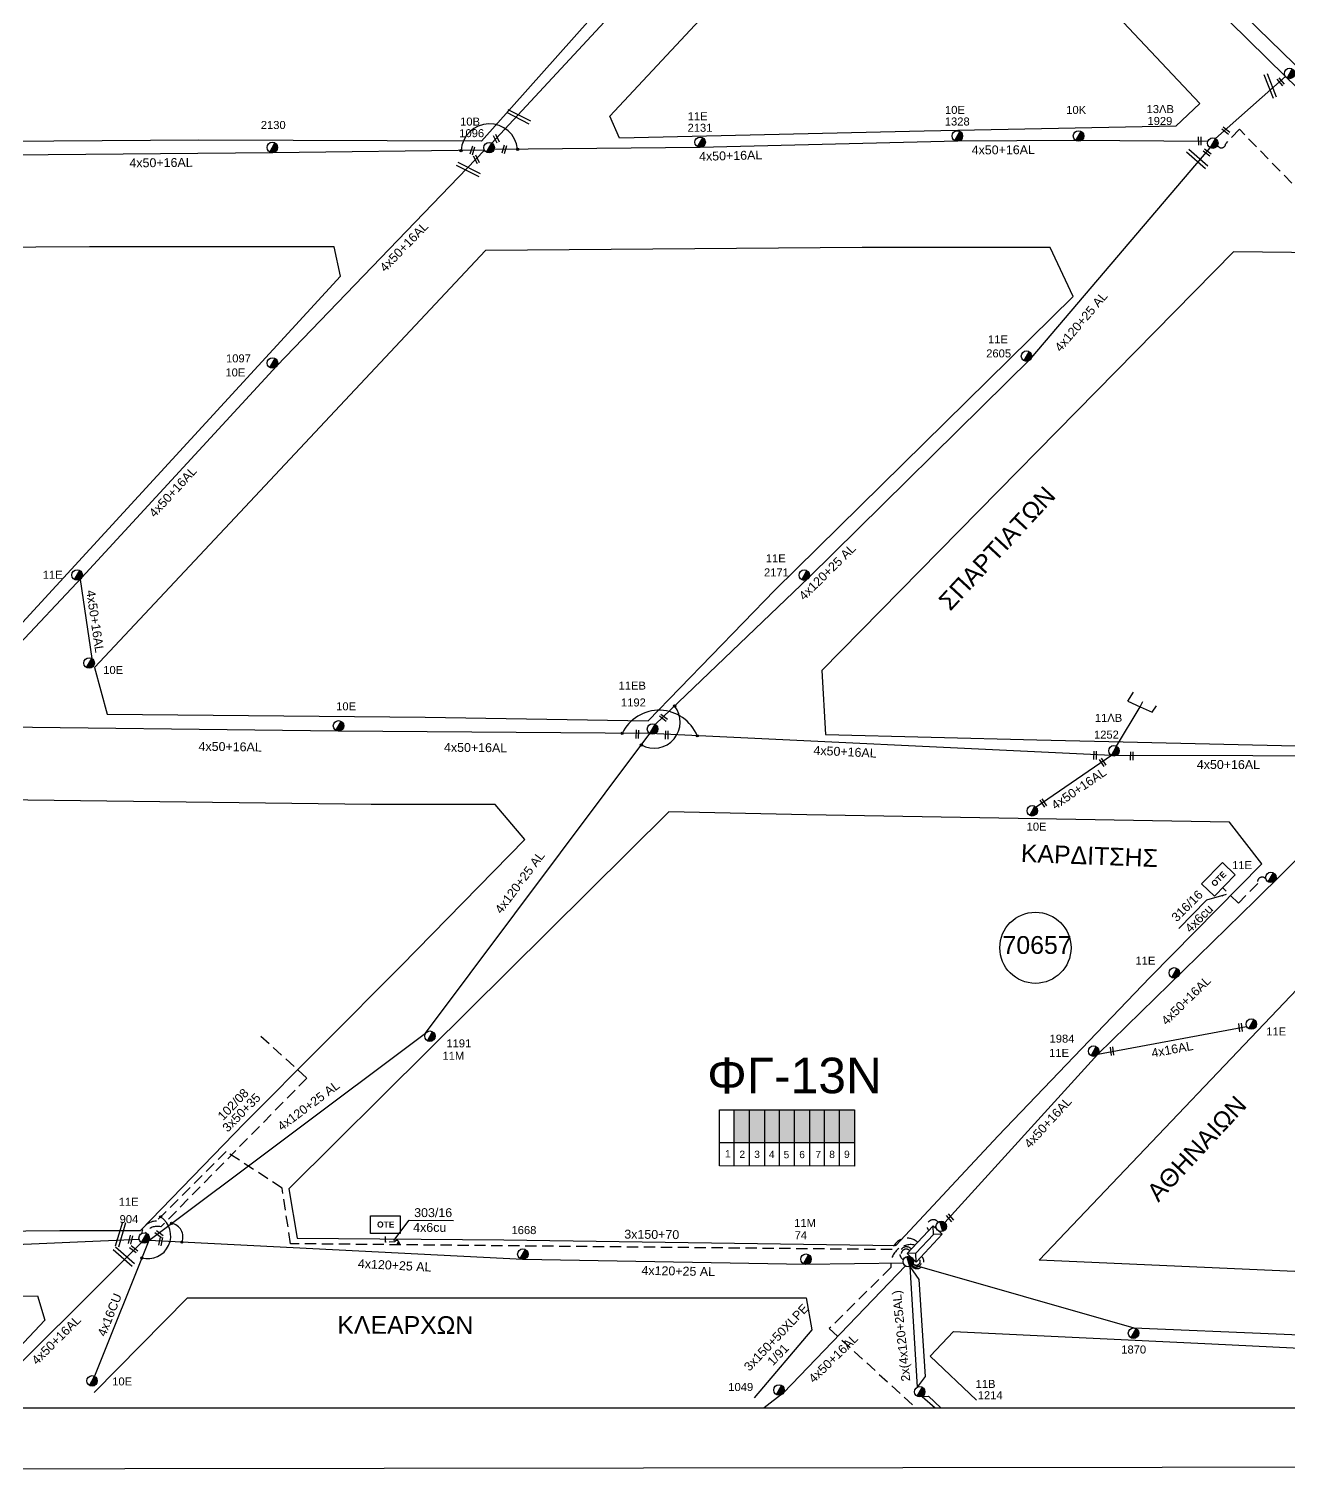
# Model space of a CAD drawing. Header units: millimetres. Extents: x -2591 to -1162, y 241 to 765.
# Drawn here: x -1464.6 to -1323, y 240.9 to 404.3 of the extents above; entities that cross this region are included whole.
import ezdxf
from ezdxf.enums import TextEntityAlignment as Align

# ---------------------------------------------------------------- set-up
doc = ezdxf.new("R2010")
doc.units = ezdxf.units.MM
doc.linetypes.add('DASHED', pattern=[19.05, 12.7, -6.35])
for name, color, linetype in [('3x150+50 XLPE', 7, 'SYN_LINE'), ('3x150+70', 7, 'Continuous'), ('3x50+35', 7, 'Continuous'), ('4x16', 7, 'Continuous'), ('4x16CU', 7, 'Continuous'), ('4x50+16AL', 7, 'Continuous'), ('Pillar OTE', 7, 'Continuous'), ('TEXT ΚΑΛΩΔΙΩΝ', 7, 'Continuous'), ('Άγνωστα', 7, 'Continuous'), ('ΑΓΝΩΣΤΟ ΕΝΑΕΡΙΟ ΚΑΛΩΔΙΟ', 7, 'Continuous'), ('Επιγραφές - Σχήματα', 7, 'Continuous'), ('Καλώδια ΧΤ   3x150AL+50CU', 7, 'DASHED'), ('Μηχανική τομή', 7, 'Continuous'), ('Στύλος ΦΜ', 7, 'Continuous'), ('Στύλος ΦΜ @ 1', 7, 'Continuous'), ('Συνδέσεις', 7, 'Continuous'), ('Συνεστραμμένα ΧΤ   4x120+25 AL', 7, 'SYN_LINE'), ('Τομή', 7, 'Continuous'), ('ΥΠΟΒΑΘΡΟ ΔΕΗ', 7, 'Continuous'), ('Υποσταθμός εναέριος 2 στύλων', 7, 'Continuous'), ('Υποσταθμός πόλεως', 7, 'Continuous'), ('Υπόβαθρο ΔΕΗ', 7, 'Continuous'), ('Υπόγεια καλώδια Παροχών ΧΤ   4x6', 7, 'DASHED')]:
    doc.layers.add(name, color=color, linetype=linetype)
doc.styles.add('arial', font='arial.ttf')
doc.styles.get("Standard").update_dxf_attribs({"font": 'arial.ttf'})
doc.linetypes.add('SYN_LINE', pattern='A,0.5,-0.0001,["/\\/\\/\\/",Standard,S=0.1,R=0,X=0,Y=-0.05],-0.25', length=0.7501)
doc.dimstyles.new('ISO-25', dxfattribs={"dimtxt": 2.5, "dimasz": 2.5, "dimexe": 1.25, "dimexo": 0.625, "dimtad": 1, "dimtxsty": 'Standard', "dimcen": 2.5, "dimadec": 0, "dimazin": 0, "dimtfac": 1, "dimtmove": 0, "dimatfit": 3, "dimfxl": 1, "dimarcsym": 0})

# ---------------------------------------------------------------- blocks, each defined once
blk = doc.blocks.new('ΥΠΑΡΧΩΝ ΤΣΙΜΕΝΤΕΝΙΟΣ ΣΤΥΛΟΣ')
at = {"layer": 'Στύλος ΦΜ'}
blk.add_hatch(color=256, dxfattribs=at).paths.add_polyline_path([(-1.29, -2.28, 0.574793), (2.62, 0, 0.268822), (1.3, 2.27)])
blk.add_line((-1.29, -2.28), (1.3, 2.27), dxfattribs=at)
blk.add_circle((0, 0), 2.62, dxfattribs=at)
at = {"layer": 'Στύλος ΦΜ', "flags": 4}
for tag, p in [('ΑΡΙΘΜΟΣ', (-4.68, 8.05)), ('ΤΥΠΟΣ', (-4.91, 3.03))]:
    blk.add_attdef(tag, p, '', height=4, dxfattribs=at)
blk = doc.blocks.new('ΥΠΟΣΤΑΘΜΟΣ ΕΝΑΕΡΙΟΣ ΕΠΙ 2 ΣΤΥΛΩΝ')
at = {"layer": 'Υποσταθμός εναέριος 2 στύλων', "linetype": 'Continuous'}
for points in [[(-11.97, -2.11, 0.574793), (-8.45, -0.07, 0.268822), (-9.64, 1.98)], [(9.68, -2.15, 0.574793), (13.19, -0.1, 0.268822), (12.01, 1.95)]]:
    blk.add_hatch(color=256, dxfattribs=at).paths.add_polyline_path(points)
for p, q in [((-11.97, -2.11), (-9.64, 1.98)), ((9.68, -2.15), (12.01, 1.95))]:
    blk.add_line(p, q, dxfattribs=at)
for centre in [(-10.81, -0.07), (10.84, -0.1)]:
    blk.add_circle(centre, 2.36, dxfattribs=at)
at = {"layer": 'Υποσταθμός πόλεως', "linetype": 'Continuous', "ltscale": 40}
blk.add_lwpolyline([(-8.57, 2.82), (8.57, 2.82), (8.57, -2.82), (-8.57, -2.82)], close=True, dxfattribs=at)
for points in [[(-5.75, 0), (-8.57, 2.82)], [(-8.57, -2.82), (-5.75, 0)], [(-5.75, 0), (5.75, 0)], [(5.75, 0), (8.57, 2.82)], [(8.57, -2.82), (5.75, 0)]]:
    blk.add_lwpolyline(points, dxfattribs=at)
at = {"layer": 'Υποσταθμός εναέριος 2 στύλων', "ltscale": 40, "flags": 1}
for tag, p in [('ΜΕΤΑΣΧΗΜΑΤΙΣΜΟΣ', (14.09, 2.51)), ('ΙΣΧΥΣ', (14.07, -0.28)), ('ΑΡΙΘΜΟΣ', (14.19, -3))]:
    blk.add_attdef(tag, p, '', height=1.8, dxfattribs=at)
blk = doc.blocks.new('ΜΗΧΑΝΙΚΗ ΤΟΜΗ')
at = {"layer": 'Μηχανική τομή', "ltscale": 40}
for p, q in [((0, 0.76), (-3.79, 0.76)), ((0, -0.34), (-3.79, -0.34))]:
    blk.add_line(p, q, dxfattribs=at)
blk = doc.blocks.new('_ΣΥΝΔΕΣΗ')
at = {"layer": 'Συνδέσεις', "linetype": 'SYN_LINE', "ltscale": 40}
blk.add_hatch(color=256, dxfattribs=at).paths.add_polyline_path([(0.5, -0.01, 1), (-0.5, -0.01, 1)])
at = {"layer": 'Συνδέσεις'}
blk.add_circle((0, -0.01), 0.5, dxfattribs=at)
blk = doc.blocks.new('ΤΟΜΗ')
at = {"layer": 'Τομή', "ltscale": 40}
for p, q in [((-0.03, -1.92), (-11.4, -1.92)), ((-0.03, -3.42), (-11.4, -3.42))]:
    blk.add_line(p, q, dxfattribs=at)
blk = doc.blocks.new('PILLAR ΟΤΕ')
at = {"layer": 'Pillar OTE', "ltscale": 40}
blk.add_lwpolyline([(-3.31, 2.02), (3.39, 2.02), (3.39, -1.99), (-3.31, -1.99)], close=True, dxfattribs=at)
at = {"layer": 'Pillar OTE', "insert": (-1.81, 0.71), "char_height": 1.3575, "width": 109.961, "attachment_point": 1}
blk.add_mtext('{\\fArial|b1|i0|c161|p34;OTE}', dxfattribs=at)

msp = doc.modelspace()

# ---------------------------------------------------------------- hatches: boundary and pattern name
at = {"layer": 'Pillar OTE', "ltscale": 40}
h = msp.add_hatch(color=256, dxfattribs=at)
h.dxf.hatch_style = 1
h.paths.add_polyline_path([(-1422.896, 267.597), (-1423.072, 267.977), (-1423.253, 267.594)])
at = {"layer": 'Καλώδια ΧΤ   3x150AL+50CU', "linetype": 'DASHED', "lineweight": -3, "ltscale": 0.2}
h = msp.add_hatch(color=133, dxfattribs=at)
h.dxf.hatch_style = 1
h.paths.add_polyline_path([(-1383.598, 282.783), (-1385.318, 282.783), (-1385.318, 279.103), (-1383.598, 279.101)])
h = msp.add_hatch(color=1, dxfattribs=at)
h.dxf.hatch_style = 1
h.paths.add_polyline_path([(-1383.598, 279.101), (-1381.878, 279.1), (-1381.878, 282.783), (-1383.598, 282.783)])
h = msp.add_hatch(color=173, dxfattribs=at)
h.dxf.hatch_style = 1
h.paths.add_polyline_path([(-1380.229, 282.783), (-1381.878, 282.783), (-1381.878, 279.1), (-1380.229, 279.098)])
h = msp.add_hatch(color=62, dxfattribs=at)
h.dxf.hatch_style = 1
h.paths.add_polyline_path([(-1380.229, 279.098), (-1378.536, 279.097), (-1378.536, 282.783), (-1380.229, 282.783)])
h = msp.add_hatch(color=27, dxfattribs=at)
h.dxf.hatch_style = 1
h.paths.add_polyline_path([(-1378.536, 279.097), (-1376.838, 279.095), (-1376.838, 282.783), (-1378.536, 282.783)])
h = msp.add_hatch(color=2, dxfattribs=at)
h.dxf.hatch_style = 1
h.paths.add_polyline_path([(-1376.868, 279.096), (-1375.17, 279.095), (-1375.169, 282.783), (-1376.868, 282.783)])
h = msp.add_hatch(color=30, dxfattribs=at)
h.dxf.hatch_style = 1
h.paths.add_polyline_path([(-1375.199, 279.098), (-1373.501, 279.096), (-1373.501, 282.784), (-1375.199, 282.784)])
h = msp.add_hatch(color=85, dxfattribs=at)
h.dxf.hatch_style = 1
h.paths.add_polyline_path([(-1373.539, 279.098), (-1371.841, 279.096), (-1371.841, 282.784), (-1373.539, 282.784)])

# ---------------------------------------------------------------- linework, layer by layer
at = {"layer": '3x150+50 XLPE', "color": 27, "linetype": 'DASHED', "lineweight": -3, "ltscale": 0.1}
msp.add_lwpolyline([(-1278.641, 337.528, 0.5130715), (-1277.532, 340.444), (-1328.516, 393.009), (-1330.071, 391.43, -0.8203054), (-1330.984, 391.202, -0.0843122)], format="xyb", dxfattribs=at)
at = {"layer": '3x150+50 XLPE', "color": 7, "linetype": 'Continuous', "lineweight": -3, "ltscale": 0.1}
for points in [[(-1341.081, 328.697), (-1340.45, 329.725)], [(-1341.081, 328.697), (-1339.701, 328.089)], [(-1339.701, 328.089), (-1339.374, 328.673)], [(-1342.338, 323.642), (-1339.701, 328.089)], [(-1339.701, 328.089), (-1338.321, 327.481)], [(-1338.321, 327.481), (-1337.853, 328.206)]]:
    msp.add_lwpolyline(points, dxfattribs=at)
at = {"layer": '3x150+70', "color": 27, "linetype": 'DASHED', "lineweight": -3, "ltscale": 0.1}
msp.add_lwpolyline([(-1364.71, 267.879, 0.5621584), (-1367.554, 267.048), (-1435.199, 267.712), (-1436.166, 273.973), (-1442.435, 278.064), (-1450.296, 270.255, 0.3668187), (-1451.973, 268.855, -0.0131885)], format="xyb", dxfattribs=at)
at = {"layer": '3x50+35', "color": 27, "linetype": 'DASHED', "lineweight": -3, "ltscale": 0.1}
msp.add_lwpolyline([(-1438.566, 291.062), (-1433.37, 286.339), (-1449.793, 269.604, 0.3416192), (-1451.523, 268.924, 1.046674)], format="xyb", dxfattribs=at)
at = {"layer": '4x16', "color": 133, "linetype": 'Continuous', "lineweight": -3, "ltscale": 0.1}
msp.add_lwpolyline([(-1344.442, 289.017), (-1327.717, 292.155)], dxfattribs=at)
at = {"layer": '4x16CU', "color": 27, "linetype": 'SYN_LINE', "lineweight": -3, "ltscale": 10}
msp.add_lwpolyline([(-1451.143, 268.082), (-1457.232, 252.806)], dxfattribs=at)
at = {"layer": '4x50+16AL', "color": 151, "linetype": 'Continuous', "lineweight": -3, "ltscale": 0.1}
msp.add_lwpolyline([(-1349.886, 487.654), (-1358.813, 464.842), (-1366.386, 441.496), (-1385.276, 421.496), (-1397.501, 407.705), (-1412.592, 391.459)], dxfattribs=at)
at = {"layer": '4x50+16AL', "color": 1, "linetype": 'Continuous', "lineweight": -3, "ltscale": 0.1}
for points in [[(-1365.436, 440.886), (-1352.765, 427.864), (-1323.349, 398.93), (-1305.636, 381.776), (-1289.389, 366.18), (-1278.016, 355.776)], [(-1365.264, 265.361), (-1340.393, 258.243), (-1308.377, 256.913), (-1277.816, 255.29), (-1247.224, 254), (-1235.007, 253.157)]]:
    msp.add_lwpolyline(points, dxfattribs=at)
at = {"layer": '4x50+16AL', "color": 27, "linetype": 'Continuous', "lineweight": -3, "ltscale": 0.1}
for points in [[(-1413.395, 390.654), (-1437.209, 390.38), (-1466.665, 390.104), (-1496.901, 390.102)], [(-1332.073, 391.648), (-1346.9, 391.748), (-1360.166, 391.676), (-1389.2, 390.966), (-1412.334, 390.74)]]:
    msp.add_lwpolyline(points, dxfattribs=at)
at = {"layer": '4x50+16AL', "color": 2, "linetype": 'Continuous', "lineweight": -3, "ltscale": 0.1}
for points in [[(-1473.928, 326.444), (-1458.692, 342.605), (-1436.743, 366.424), (-1413.395, 390.654)], [(-1458.878, 342.408), (-1457.562, 333.514)]]:
    msp.add_lwpolyline(points, dxfattribs=at)
at = {"layer": '4x50+16AL', "color": 5, "linetype": 'Continuous', "lineweight": -3, "ltscale": 0.1}
for points in [[(-1311.123, 322.544), (-1342.921, 322.619), (-1394.802, 325.068), (-1429.871, 325.348), (-1473.635, 325.88)], [(-1342.921, 322.619), (-1351.39, 316.798)]]:
    msp.add_lwpolyline(points, dxfattribs=at)
at = {"layer": '4x50+16AL', "color": 133, "linetype": 'Continuous', "lineweight": -3, "ltscale": 0.1}
msp.add_lwpolyline([(-1361.649, 270.089), (-1344.442, 289.017), (-1326.729, 306.324), (-1310.825, 322.043)], dxfattribs=at)
at = {"layer": '4x50+16AL', "color": 7, "linetype": 'Continuous', "lineweight": -3, "ltscale": 0.1}
msp.add_lwpolyline([(-1451.956, 267.841), (-1470.637, 249.271)], dxfattribs=at)
at = {"layer": '4x50+16AL', "color": 173, "linetype": 'Continuous', "lineweight": -3, "ltscale": 0.1}
msp.add_lwpolyline([(-1366.081, 265.224), (-1379.787, 250.952), (-1381.972, 249.271)], dxfattribs=at)
at = {"layer": '4x50+16AL', "color": 133, "linetype": 'DASHED', "lineweight": -3, "ltscale": 0.1}
msp.add_arc((-1362.949, 269.71), 0.704, 38.77463, 224.12228, dxfattribs=at)
at = {"layer": '4x50+16AL', "color": 173, "linetype": 'DASHED', "lineweight": -3, "ltscale": 0.1}
msp.add_arc((-1365.964, 266.611), 0.752, 42.97908, 244.20301, dxfattribs=at)
at = {"layer": '4x50+16AL', "color": 1, "linetype": 'DASHED', "lineweight": -3, "ltscale": 0.1}
msp.add_arc((-1364.847, 265.733), 0.429, 213.99276, 41.05513, dxfattribs=at)
at = {"layer": 'Pillar OTE', "lineweight": -3, "ltscale": 40}
for points in [[(-1386.982, 276.463), (-1386.982, 282.783), (-1371.815, 282.783), (-1371.816, 276.449), (-1386.982, 276.464)], [(-1385.318, 276.462), (-1385.318, 282.783)], [(-1383.598, 276.46), (-1383.598, 282.783)], [(-1381.878, 276.459), (-1381.878, 282.783)], [(-1380.23, 276.457), (-1380.229, 282.783)], [(-1378.537, 276.455), (-1378.536, 282.783)], [(-1376.838, 276.454), (-1376.838, 282.783)], [(-1375.17, 276.452), (-1375.169, 282.783)], [(-1373.476, 276.45), (-1373.475, 282.783)], [(-1386.982, 279.105), (-1371.815, 279.09)]]:
    msp.add_lwpolyline(points, dxfattribs=at)
at = {"layer": 'Pillar OTE', "ltscale": 40}
msp.add_lwpolyline([(-1423.253, 267.594), (-1423.072, 267.977), (-1422.896, 267.597), (-1423.253, 267.594)], dxfattribs=at)
at = {"layer": 'Άγνωστα', "lineweight": -3, "ltscale": 0.1}
msp.add_lwpolyline([(-1162.289, 242.781), (-2590.8, 240.93), (-2590.808, 763.187), (-1162.297, 765.038)], close=True, dxfattribs=at)
at = {"layer": 'ΑΓΝΩΣΤΟ ΕΝΑΕΡΙΟ ΚΑΛΩΔΙΟ', "color": 2, "linetype": 'DASHED', "lineweight": -3, "ltscale": 0.1}
msp.add_lwpolyline([(-1365.008, 267.556, 0.527002), (-1367.706, 265.043), (-1374.645, 258.173), (-1364.917, 249.271)], format="xyb", dxfattribs=at)
at = {"layer": 'Συνεστραμμένα ΧΤ   4x120+25 AL', "color": 27, "linetype": 'SYN_LINE', "lineweight": -3, "ltscale": 10}
msp.add_lwpolyline([(-1331.224, 391.964), (-1323.349, 398.93)], dxfattribs=at)
at = {"layer": 'Συνεστραμμένα ΧΤ   4x120+25 AL', "color": 62, "linetype": 'SYN_LINE', "lineweight": -3, "ltscale": 10}
for points in [[(-1394.218, 326.091), (-1376.932, 342.606), (-1351.928, 367.265), (-1331.807, 390.941)], [(-1451.143, 268.082), (-1420.026, 291.377), (-1394.802, 325.068)], [(-1366.306, 265.541), (-1377.31, 265.384), (-1409.096, 265.958), (-1451.143, 268.082)]]:
    msp.add_lwpolyline(points, dxfattribs=at)
at = {"layer": 'Συνεστραμμένα ΧΤ   4x120+25 AL', "color": 1, "linetype": 'SYN_LINE', "lineweight": -3, "ltscale": 10}
msp.add_lwpolyline([(-1522.628, 261.946), (-1504.784, 267.139), (-1477.371, 267.156), (-1452.245, 268.244)], dxfattribs=at)
at = {"layer": 'Συνεστραμμένα ΧΤ   4x120+25 AL', "color": 30, "linetype": 'SYN_LINE', "lineweight": -3, "ltscale": 10}
for points in [[(-1365.573, 265.146), (-1364.741, 251.592)], [(-1364.209, 250.542), (-1362.745, 249.271)]]:
    msp.add_lwpolyline(points, dxfattribs=at)
at = {"layer": 'Συνεστραμμένα ΧΤ   4x120+25 AL', "color": 85, "linetype": 'SYN_LINE', "lineweight": -3, "ltscale": 10}
for points in [[(-1365.573, 265.146), (-1364.575, 263.695), (-1363.852, 252.791), (-1364.741, 251.592)], [(-1364.209, 250.542), (-1363.491, 250.573), (-1362.095, 249.271)]]:
    msp.add_lwpolyline(points, dxfattribs=at)
at = {"layer": 'Συνεστραμμένα ΧΤ   4x120+25 AL', "color": 62, "linetype": 'DASHED', "lineweight": -3, "ltscale": 0.1}
msp.add_arc((-1366.001, 266.563), 0.547, 42.00814, 246.76219, dxfattribs=at)
at = {"layer": 'Συνεστραμμένα ΧΤ   4x120+25 AL', "color": 30, "linetype": 'DASHED', "lineweight": -3, "ltscale": 0.1}
msp.add_arc((-1364.792, 265.709), 0.791, 218.02564, 47.78043, dxfattribs=at)
at = {"layer": 'Συνεστραμμένα ΧΤ   4x120+25 AL', "color": 151, "linetype": 'DASHED', "lineweight": -3, "ltscale": 0.1}
msp.add_arc((-1364.891, 265.729), 0.639, 224.38345, 40.22112, dxfattribs=at)
at = {"layer": 'ΥΠΟΒΑΘΡΟ ΔΕΗ', "lineweight": -3}
msp.add_lwpolyline([(-2586.401, 249.271), (-1235.778, 249.271), (-1235.778, 758.187), (-2586.401, 758.187)], close=True, dxfattribs=at)
for points in [[(-1304.585, 383.041), (-1291.645, 385.398), (-1284.57, 403.854), (-1277.327, 423.145), (-1297.908, 445.78), (-1349.106, 486.951), (-1359.329, 458.279), (-1364.855, 442.25), (-1330.582, 408.376), (-1304.585, 383.041)], [(-1478.168, 391.556), (-1479.793, 395.259), (-1448.326, 431.246), (-1420.771, 431.246), (-1386.928, 431.005), (-1384.325, 424.717), (-1413.754, 391.683), (-1445.521, 391.806), (-1478.168, 391.556)], [(-1535.192, 333.615), (-1532.871, 328.916), (-1504.521, 328.171), (-1474.419, 327.335), (-1465.333, 337.564), (-1429.589, 376.486), (-1430.308, 379.802), (-1457.826, 379.802), (-1494.109, 379.553), (-1535.192, 333.615)], [(-1457.244, 332.499), (-1455.84, 327.263), (-1420.072, 326.905), (-1395.001, 326.499), (-1380.744, 341.191), (-1347.223, 374.219), (-1349.786, 379.726), (-1370.936, 379.726), (-1413.278, 379.369), (-1457.244, 332.499)], [(-1375.459, 332.179), (-1375.05, 324.962), (-1351.287, 324.375), (-1310.882, 323.418), (-1301.159, 334.294), (-1287.662, 349.588), (-1313.952, 376.71), (-1316.139, 379.068), (-1329.176, 379.234), (-1375.459, 332.179)], [(-1511.314, 273.051), (-1510.647, 268.697), (-1461.134, 269.186), (-1452.067, 269.186), (-1440.396, 281.277), (-1422.778, 298.961), (-1408.85, 313.177), (-1412.187, 317.081), (-1426.149, 317.081), (-1470.747, 317.671), (-1472.208, 316.865), (-1496.812, 289.802), (-1511.314, 273.051)], [(-1435.405, 273.899), (-1434.461, 268.349), (-1411.234, 268.151), (-1367.15, 267.527), (-1355.657, 279.844), (-1338.604, 297.631), (-1326.008, 310.439), (-1329.634, 315.129), (-1377.172, 315.917), (-1392.69, 316.272), (-1419.712, 289.487), (-1435.405, 273.899)], [(-1332.22, 306.342), (-1335.338, 303.172)], [(-1351.026, 265.85), (-1316.074, 302.597), (-1283.791, 285.964), (-1242.526, 264.36), (-1242.907, 261.184), (-1261.455, 261.898), (-1351.026, 265.85)], [(-1421.858, 270.369), (-1416.872, 270.326)], [(-1530.461, 251.423), (-1522.681, 260.654), (-1484.966, 261.415), (-1463.667, 261.837), (-1462.823, 259.124), (-1470.482, 251.027)], [(-1457.286, 250.984), (-1446.799, 261.643), (-1415.887, 261.643), (-1377.23, 261.643), (-1376.603, 258.015), (-1383.075, 250.377)], [(-1358.081, 250.119), (-1363.287, 255.077), (-1360.664, 257.831), (-1331.639, 256.446), (-1289.74, 254.393), (-1258.697, 252.884), (-1235.778, 251.567)]]:
    msp.add_lwpolyline(points, dxfattribs=at)
msp.add_lwpolyline([(-1371.669, 424.122, -0.4757752), (-1360.621, 425.287), (-1332.968, 395.921), (-1335.671, 393.376), (-1363.96, 392.816), (-1398.222, 391.998), (-1399.316, 394.503)], format="xyb", close=True, dxfattribs=at)
at = {"layer": 'ΥΠΟΒΑΘΡΟ ΔΕΗ', "lineweight": -3, "ltscale": 0.1}
for centre, radius, start, end in [((-1412.851, 390.439), 3.19, 5.92686, 176.69228), ((-1393.766, 323.055), 4.636, 22.33639, 153.8797), ((-1394.339, 326.366), 2.943, 241.1257, 38.20625), ((-1451.255, 268.605), 2.577, 254.89199, 55.87375), ((-1448.829, 268.491), 1.524, 336.93158, 80.84835)]:
    msp.add_arc(centre, radius, start, end, dxfattribs=at)
at = {"layer": 'Υπόβαθρο ΔΕΗ', "lineweight": -3, "ltscale": 0.1}
msp.add_circle((-1351.46, 300.984), 4, dxfattribs=at)
at = {"layer": 'Υπόγεια καλώδια Παροχών ΧΤ   4x6', "color": 133, "linetype": 'DASHED', "ltscale": 0.1}
msp.add_lwpolyline([(-1325.55, 308.732, 0.8347429), (-1326.469, 308.232), (-1328.643, 306.021), (-1330.353, 307.703)], format="xyb", dxfattribs=at)
at = {"layer": 'Υπόγεια καλώδια Παροχών ΧΤ   4x6', "color": 27, "linetype": 'DASHED', "ltscale": 0.05}
msp.add_lwpolyline([(-1423.072, 267.977, 0.7101847), (-1423.489, 267.909), (-1424.518, 267.901), (-1424.526, 268.867)], format="xyb", dxfattribs=at)

# ---------------------------------------------------------------- block references
at = {"layer": 'Pillar OTE', "xscale": 0.4999999999999999, "yscale": 0.4999999999999999, "zscale": 0.4999999999999999, "rotation": 45.47572253454922}
msp.add_blockref('PILLAR ΟΤΕ', (-1330.894, 308.663), dxfattribs=at)
at = {"layer": 'Pillar OTE', "xscale": 0.5, "yscale": 0.5, "zscale": 0.5}
msp.add_blockref('PILLAR ΟΤΕ', (-1424.575, 269.857), dxfattribs=at)
at = {"layer": 'Μηχανική τομή', "lineweight": -3, "xscale": 0.2499999999999676, "yscale": 0.2499999999999676, "zscale": 0.2499999999999676}
for p, rotation in [((-1324.16, 398.752), 129.9130257821827), ((-1412.256, 392.417), 116.3880752087043), ((-1332.967, 392.173), 91.42576907086799), ((-1330.392, 393.206), 142.139701931989), ((-1414.589, 391.047), 71.83926205018597), ((-1410.994, 391.161), 71.83926205018597), ((-1332.488, 390.755), 142.139701931989), ((-1414.488, 390.105), 116.3880752087043), ((-1393.611, 327.204), 142.139701931989), ((-1396.175, 325.471), 88.99115351952898), ((-1392.876, 325.377), 88.99115351952898), ((-1344.706, 323.102), 88.99115351952898), ((-1344.146, 322.266), 123.4926804969359), ((-1340.59, 323.016), 88.99115351952898), ((-1350.802, 317.691), 123.4926804969418), ((-1328.43, 292.513), 97.12482251604764), ((-1342.873, 289.835), 97.12482251604764), ((-1361.342, 271.026), 129.9130257821827), ((-1453.068, 268.619), 77.10437851127756), ((-1450.341, 269.138), 142.139701931989), ((-1449.669, 268.418), 77.10437851127756), ((-1453.187, 267.442), 142.139701931989)]:
    msp.add_blockref('ΜΗΧΑΝΙΚΗ ΤΟΜΗ', p, dxfattribs=dict(at, rotation=rotation))
at = {"layer": 'Στύλος ΦΜ @ 1', "lineweight": -3, "ltscale": 40}
ref = msp.add_blockref('ΥΠΑΡΧΩΝ ΤΣΙΜΕΝΤΕΝΙΟΣ ΣΤΥΛΟΣ', (-1322.884, 399.291), dxfattribs=dict(at, xscale=0.2249999999999943, yscale=0.2249999999999943, zscale=0.2249999999999943))
ref.add_attrib('ΤΥΠΟΣ', '11EB', dxfattribs={"layer": 'Στύλος ΦΜ', "height": 0.9, "flags": 4}).set_placement((-1320.845, 400.93), align=Align.BOTTOM_LEFT)
ref.add_attrib('ΑΡΙΘΜΟΣ', '1930', (-1320.728, 399.647), dxfattribs={"layer": 'Στύλος ΦΜ', "height": 0.9, "flags": 4})
ref = msp.add_blockref('ΥΠΑΡΧΩΝ ΤΣΙΜΕΝΤΕΝΙΟΣ ΣΤΥΛΟΣ', (-1360.238, 392.26), dxfattribs=dict(at, xscale=0.2249999999999943, yscale=0.2249999999999943, zscale=0.2249999999999943))
ref.add_attrib('ΤΥΠΟΣ', '10E', dxfattribs={"layer": 'Στύλος ΦΜ', "height": 0.9, "flags": 4}).set_placement((-1361.628, 394.471), align=Align.BOTTOM_LEFT)
ref.add_attrib('ΑΡΙΘΜΟΣ', '1328', (-1361.649, 393.438), dxfattribs={"layer": 'Στύλος ΦΜ', "height": 0.9, "flags": 4})
ref = msp.add_blockref('ΥΠΑΡΧΩΝ ΤΣΙΜΕΝΤΕΝΙΟΣ ΣΤΥΛΟΣ', (-1346.609, 392.26), dxfattribs=dict(at, xscale=0.2249999999999943, yscale=0.2249999999999943, zscale=0.2249999999999943))
ref.add_attrib('ΤΥΠΟΣ', '10K', dxfattribs={"layer": 'Στύλος ΦΜ', "height": 0.9, "flags": 4}).set_placement((-1347.999, 394.471), align=Align.BOTTOM_LEFT)
ref = msp.add_blockref('ΥΠΑΡΧΩΝ ΤΣΙΜΕΝΤΕΝΙΟΣ ΣΤΥΛΟΣ', (-1331.517, 391.453), dxfattribs=dict(at, xscale=0.2249999999999943, yscale=0.2249999999999943, zscale=0.2249999999999943))
ref.add_attrib('ΤΥΠΟΣ', '13ΛΒ', dxfattribs={"layer": 'Στύλος ΦΜ', "height": 0.9, "flags": 4}).set_placement((-1338.964, 394.563), align=Align.BOTTOM_LEFT)
ref.add_attrib('ΑΡΙΘΜΟΣ', '1929', (-1338.863, 393.501), dxfattribs={"layer": 'Στύλος ΦΜ', "height": 0.9, "flags": 4})
ref = msp.add_blockref('ΥΠΑΡΧΩΝ ΤΣΙΜΕΝΤΕΝΙΟΣ ΣΤΥΛΟΣ', (-1437.253, 390.967), dxfattribs=dict(at, xscale=0.2249999999999943, yscale=0.2249999999999943, zscale=0.2249999999999943))
ref.add_attrib('ΑΡΙΘΜΟΣ', '2130', (-1438.555, 393.047), dxfattribs={"layer": 'Στύλος ΦΜ', "height": 0.9, "flags": 4})
ref = msp.add_blockref('ΥΠΑΡΧΩΝ ΤΣΙΜΕΝΤΕΝΙΟΣ ΣΤΥΛΟΣ', (-1412.885, 390.948), dxfattribs=dict(at, xscale=0.2249999999999943, yscale=0.2249999999999943, zscale=0.2249999999999943))
ref.add_attrib('ΤΥΠΟΣ', '10B', dxfattribs={"layer": 'Στύλος ΦΜ', "height": 0.9, "flags": 4}).set_placement((-1416.141, 393.159), align=Align.BOTTOM_LEFT)
ref.add_attrib('ΑΡΙΘΜΟΣ', '1096', (-1416.241, 392.126), dxfattribs={"layer": 'Στύλος ΦΜ', "height": 0.9, "flags": 4})
ref = msp.add_blockref('ΥΠΑΡΧΩΝ ΤΣΙΜΕΝΤΕΝΙΟΣ ΣΤΥΛΟΣ', (-1389.161, 391.554), dxfattribs=dict(at, xscale=0.2249999999999943, yscale=0.2249999999999943, zscale=0.2249999999999943))
ref.add_attrib('ΤΥΠΟΣ', '11E', dxfattribs={"layer": 'Στύλος ΦΜ', "height": 0.9, "flags": 4}).set_placement((-1390.551, 393.765), align=Align.BOTTOM_LEFT)
ref.add_attrib('ΑΡΙΘΜΟΣ', '2131', (-1390.572, 392.732), dxfattribs={"layer": 'Στύλος ΦΜ', "height": 0.9, "flags": 4})
ref = msp.add_blockref('ΥΠΑΡΧΩΝ ΤΣΙΜΕΝΤΕΝΙΟΣ ΣΤΥΛΟΣ', (-1352.464, 367.509), dxfattribs=dict(at, xscale=0.2249999999999943, yscale=0.2249999999999943, zscale=0.2249999999999943))
ref.add_attrib('ΤΥΠΟΣ', '11E', dxfattribs={"layer": 'Στύλος ΦΜ', "height": 0.9, "flags": 4}).set_placement((-1356.791, 368.679), align=Align.BOTTOM_LEFT)
ref.add_attrib('ΑΡΙΘΜΟΣ', '2605', (-1356.993, 367.365), dxfattribs={"layer": 'Στύλος ΦΜ', "height": 0.9, "flags": 4})
ref = msp.add_blockref('ΥΠΑΡΧΩΝ ΤΣΙΜΕΝΤΕΝΙΟΣ ΣΤΥΛΟΣ', (-1437.245, 366.732), dxfattribs=dict(at, xscale=0.2249999999999943, yscale=0.2249999999999943, zscale=0.2249999999999943))
ref.add_attrib('ΤΥΠΟΣ', '10E', dxfattribs={"layer": 'Στύλος ΦΜ', "height": 0.9, "flags": 4}).set_placement((-1442.529, 364.958), align=Align.BOTTOM_LEFT)
ref.add_attrib('ΑΡΙΘΜΟΣ', '1097', (-1442.462, 366.806), dxfattribs={"layer": 'Στύλος ΦΜ', "height": 0.9, "flags": 4})
ref = msp.add_blockref('ΥΠΑΡΧΩΝ ΤΣΙΜΕΝΤΕΝΙΟΣ ΣΤΥΛΟΣ', (-1377.45, 342.887), dxfattribs=dict(at, xscale=0.2249999999999943, yscale=0.2249999999999943, zscale=0.2249999999999943))
ref.add_attrib('ΤΥΠΟΣ', '11E', dxfattribs={"layer": 'Στύλος ΦΜ', "height": 0.9, "flags": 4}).set_placement((-1381.777, 344.057), align=Align.BOTTOM_LEFT)
ref.add_attrib('ΑΡΙΘΜΟΣ', '2171', (-1381.979, 342.742), dxfattribs={"layer": 'Στύλος ΦΜ', "height": 0.9, "flags": 4})
ref = msp.add_blockref('ΥΠΑΡΧΩΝ ΤΣΙΜΕΝΤΕΝΙΟΣ ΣΤΥΛΟΣ', (-1459.202, 342.899), dxfattribs=dict(at, xscale=0.2249999999999943, yscale=0.2249999999999943, zscale=0.2249999999999943))
ref.add_attrib('ΤΥΠΟΣ', '11E', dxfattribs={"layer": 'Στύλος ΦΜ', "height": 0.9, "flags": 4}).set_placement((-1463.072, 342.202), align=Align.BOTTOM_LEFT)
ref = msp.add_blockref('ΥΠΑΡΧΩΝ ΤΣΙΜΕΝΤΕΝΙΟΣ ΣΤΥΛΟΣ', (-1457.855, 333.003), dxfattribs=dict(at, xscale=0.2249999999999943, yscale=0.2249999999999943, zscale=0.2249999999999943))
ref.add_attrib('ΤΥΠΟΣ', '10E', dxfattribs={"layer": 'Στύλος ΦΜ', "height": 0.9, "flags": 4}).set_placement((-1456.269, 331.497), align=Align.BOTTOM_LEFT)
ref = msp.add_blockref('ΥΠΑΡΧΩΝ ΤΣΙΜΕΝΤΕΝΙΟΣ ΣΤΥΛΟΣ', (-1394.511, 325.581), dxfattribs=dict(at, xscale=0.2249999999999943, yscale=0.2249999999999943, zscale=0.2249999999999943))
ref.add_attrib('ΤΥΠΟΣ', '11EB', dxfattribs={"layer": 'Στύλος ΦΜ', "height": 0.9, "flags": 4}).set_placement((-1398.326, 329.744), align=Align.BOTTOM_LEFT)
ref.add_attrib('ΑΡΙΘΜΟΣ', '1192', (-1398.059, 328.12), dxfattribs={"layer": 'Στύλος ΦΜ', "height": 0.9, "flags": 4})
ref = msp.add_blockref('ΥΠΑΡΧΩΝ ΤΣΙΜΕΝΤΕΝΙΟΣ ΣΤΥΛΟΣ', (-1429.812, 325.934), dxfattribs=dict(at, xscale=0.2249999999999943, yscale=0.2249999999999943, zscale=0.2249999999999943))
ref.add_attrib('ΤΥΠΟΣ', '10E', dxfattribs={"layer": 'Στύλος ΦΜ', "height": 0.9, "flags": 4}).set_placement((-1430.08, 327.416), align=Align.BOTTOM_LEFT)
ref = msp.add_blockref('ΥΠΑΡΧΩΝ ΤΣΙΜΕΝΤΕΝΙΟΣ ΣΤΥΛΟΣ', (-1342.631, 323.131), dxfattribs=dict(at, xscale=0.2249999999999943, yscale=0.2249999999999943, zscale=0.2249999999999943))
ref.add_attrib('ΤΥΠΟΣ', '11ΛΒ', dxfattribs={"layer": 'Στύλος ΦΜ', "height": 0.9, "flags": 4}).set_placement((-1344.778, 326.12), align=Align.BOTTOM_LEFT)
ref.add_attrib('ΑΡΙΘΜΟΣ', '1252', (-1344.876, 324.505), dxfattribs={"layer": 'Στύλος ΦΜ', "height": 0.9, "flags": 4})
ref = msp.add_blockref('ΥΠΑΡΧΩΝ ΤΣΙΜΕΝΤΕΝΙΟΣ ΣΤΥΛΟΣ', (-1351.814, 316.39), dxfattribs=dict(at, xscale=0.2249999999999943, yscale=0.2249999999999943, zscale=0.2249999999999943))
ref.add_attrib('ΤΥΠΟΣ', '10E', dxfattribs={"layer": 'Στύλος ΦΜ', "height": 0.9, "flags": 4}).set_placement((-1352.45, 313.886), align=Align.BOTTOM_LEFT)
ref = msp.add_blockref('ΥΠΑΡΧΩΝ ΤΣΙΜΕΝΤΕΝΙΟΣ ΣΤΥΛΟΣ', (-1324.986, 308.9), dxfattribs=dict(at, xscale=0.2249999999999943, yscale=0.2249999999999943, zscale=0.2249999999999943))
ref.add_attrib('ΤΥΠΟΣ', '11E', dxfattribs={"layer": 'Στύλος ΦΜ', "height": 0.9, "flags": 4}).set_placement((-1329.348, 309.557), align=Align.BOTTOM_LEFT)
ref = msp.add_blockref('ΥΠΑΡΧΩΝ ΤΣΙΜΕΝΤΕΝΙΟΣ ΣΤΥΛΟΣ', (-1335.85, 298.162), dxfattribs=dict(at, xscale=0.2249999999999943, yscale=0.2249999999999943, zscale=0.2249999999999943))
ref.add_attrib('ΤΥΠΟΣ', '11E', dxfattribs={"layer": 'Στύλος ΦΜ', "height": 0.9, "flags": 4}).set_placement((-1340.213, 298.82), align=Align.BOTTOM_LEFT)
ref = msp.add_blockref('ΥΠΑΡΧΩΝ ΤΣΙΜΕΝΤΕΝΙΟΣ ΣΤΥΛΟΣ', (-1327.186, 292.409), dxfattribs=dict(at, xscale=0.2249999999999943, yscale=0.2249999999999943, zscale=0.2249999999999943))
ref.add_attrib('ΤΥΠΟΣ', '11E', dxfattribs={"layer": 'Στύλος ΦΜ', "height": 0.9, "flags": 4}).set_placement((-1325.507, 290.857), align=Align.BOTTOM_LEFT)
ref = msp.add_blockref('ΥΠΑΡΧΩΝ ΤΣΙΜΕΝΤΕΝΙΟΣ ΣΤΥΛΟΣ', (-1419.537, 291.048), dxfattribs=dict(at, xscale=0.2249999999999943, yscale=0.2249999999999943, zscale=0.2249999999999943))
ref.add_attrib('ΤΥΠΟΣ', '11M', dxfattribs={"layer": 'Στύλος ΦΜ', "height": 0.9, "flags": 4}).set_placement((-1418.126, 288.125), align=Align.BOTTOM_LEFT)
ref.add_attrib('ΑΡΙΘΜΟΣ', '1191', (-1417.686, 289.792), dxfattribs={"layer": 'Στύλος ΦΜ', "height": 0.9, "flags": 4})
ref = msp.add_blockref('ΥΠΑΡΧΩΝ ΤΣΙΜΕΝΤΕΝΙΟΣ ΣΤΥΛΟΣ', (-1344.917, 289.365), dxfattribs=dict(at, xscale=0.2249999999999943, yscale=0.2249999999999943, zscale=0.2249999999999943))
ref.add_attrib('ΤΥΠΟΣ', '11E', dxfattribs={"layer": 'Στύλος ΦΜ', "height": 0.9, "flags": 4}).set_placement((-1349.919, 288.451), align=Align.BOTTOM_LEFT)
ref.add_attrib('ΑΡΙΘΜΟΣ', '1984', (-1349.87, 290.322), dxfattribs={"layer": 'Στύλος ΦΜ', "height": 0.9, "flags": 4})
ref = msp.add_blockref('ΥΠΑΡΧΩΝ ΤΣΙΜΕΝΤΕΝΙΟΣ ΣΤΥΛΟΣ', (-1451.666, 268.353), dxfattribs=dict(at, xscale=0.2249999999999943, yscale=0.2249999999999943, zscale=0.2249999999999943))
ref.add_attrib('ΤΥΠΟΣ', '11E', dxfattribs={"layer": 'Στύλος ΦΜ', "height": 0.9, "flags": 4}).set_placement((-1454.526, 271.705), align=Align.BOTTOM_LEFT)
ref.add_attrib('ΑΡΙΘΜΟΣ', '904', (-1454.428, 270.028), dxfattribs={"layer": 'Στύλος ΦΜ', "height": 0.9, "flags": 4})
ref = msp.add_blockref('ΥΠΑΡΧΩΝ ΤΣΙΜΕΝΤΕΝΙΟΣ ΣΤΥΛΟΣ', (-1409.088, 266.547), dxfattribs=dict(at, xscale=0.2249999999999943, yscale=0.2249999999999943, zscale=0.2249999999999943))
ref.add_attrib('ΑΡΙΘΜΟΣ', '1668', (-1410.366, 268.796), dxfattribs={"layer": 'Στύλος ΦΜ', "height": 0.9, "flags": 4})
ref = msp.add_blockref('ΥΠΑΡΧΩΝ ΤΣΙΜΕΝΤΕΝΙΟΣ ΣΤΥΛΟΣ', (-1377.257, 265.97), dxfattribs=dict(at, xscale=0.2249999999999943, yscale=0.2249999999999943, zscale=0.2249999999999943))
ref.add_attrib('ΤΥΠΟΣ', '11M', dxfattribs={"layer": 'Στύλος ΦΜ', "height": 0.9, "flags": 4}).set_placement((-1378.587, 269.322), align=Align.BOTTOM_LEFT)
ref.add_attrib('ΑΡΙΘΜΟΣ', '74', (-1378.535, 268.219), dxfattribs={"layer": 'Στύλος ΦΜ', "height": 0.9, "flags": 4})
ref = msp.add_blockref('ΥΠΑΡΧΩΝ ΤΣΙΜΕΝΤΕΝΙΟΣ ΣΤΥΛΟΣ', (-1340.426, 257.655), dxfattribs=dict(at, xscale=0.2249999999999943, yscale=0.2249999999999943, zscale=0.2249999999999943))
ref.add_attrib('ΑΡΙΘΜΟΣ', '1870', (-1341.811, 255.371), dxfattribs={"layer": 'Στύλος ΦΜ', "height": 0.9, "flags": 4})
ref = msp.add_blockref('ΥΠΑΡΧΩΝ ΤΣΙΜΕΝΤΕΝΙΟΣ ΣΤΥΛΟΣ', (-1457.525, 252.295), dxfattribs=dict(at, xscale=0.2249999999999943, yscale=0.2249999999999943, zscale=0.2249999999999943))
ref.add_attrib('ΤΥΠΟΣ', '10E', dxfattribs={"layer": 'Στύλος ΦΜ', "height": 0.9, "flags": 4}).set_placement((-1455.258, 251.512), align=Align.BOTTOM_LEFT)
ref = msp.add_blockref('ΥΠΑΡΧΩΝ ΤΣΙΜΕΝΤΕΝΙΟΣ ΣΤΥΛΟΣ', (-1380.287, 251.263), dxfattribs=dict(at, xscale=0.2249999999999943, yscale=0.2249999999999943, zscale=0.2249999999999943))
ref.add_attrib('ΑΡΙΘΜΟΣ', '1049', (-1385.992, 251.154), dxfattribs={"layer": 'Στύλος ΦΜ', "height": 0.9, "flags": 4})
ref = msp.add_blockref('ΥΠΑΡΧΩΝ ΤΣΙΜΕΝΤΕΝΙΟΣ ΣΤΥΛΟΣ', (-1364.467, 251.071), dxfattribs=dict(at, xscale=0.2249999999999943, yscale=0.2249999999999943, zscale=0.2249999999999943))
ref.add_attrib('ΤΥΠΟΣ', '11B', dxfattribs={"layer": 'Στύλος ΦΜ', "height": 0.9, "flags": 4}).set_placement((-1358.185, 251.23), align=Align.BOTTOM_LEFT)
ref.add_attrib('ΑΡΙΘΜΟΣ', '1214', (-1357.944, 250.232), dxfattribs={"layer": 'Στύλος ΦΜ', "height": 0.9, "flags": 4})
at = {"layer": 'Συνδέσεις', "lineweight": -3, "xscale": 0.25, "yscale": 0.25, "zscale": 0.25}
for p in [(-1416.036, 390.623), (-1409.678, 390.769), (-1392.026, 328.186), (-1397.929, 325.096), (-1395.76, 323.789), (-1389.478, 324.817), (-1449.809, 270.739), (-1448.585, 269.999), (-1447.426, 267.894), (-1451.926, 266.117)]:
    msp.add_blockref('_ΣΥΝΔΕΣΗ', p, dxfattribs=at)
at = {"layer": 'Τομή', "lineweight": -3, "xscale": 0.2499999999999997, "yscale": 0.2499999999999997, "zscale": 0.2499999999999997}
for p, rotation in [((-1323.894, 396.788), 291.4985908893202), ((-1407.982, 394.347), 332.922093912303), ((-1331.756, 389.217), 318.8064239233067), ((-1413.616, 388.413), 332.922093912303), ((-1454.075, 267.217), 253.2291240518516), ((-1452.44, 265.792), 318.8064239233067)]:
    msp.add_blockref('ΤΟΜΗ', p, dxfattribs=dict(at, rotation=rotation))
at = {"layer": 'Υποσταθμός εναέριος 2 στύλων', "lineweight": -3, "xscale": 0.2499999999999999, "yscale": 0.2499999999999999, "zscale": 0.4999999999999997, "rotation": 46.98253225281186}
msp.add_blockref('ΥΠΟΣΤΑΘΜΟΣ ΕΝΑΕΡΙΟΣ ΕΠΙ 2 ΣΤΥΛΩΝ', (-1363.918, 267.695), dxfattribs=at)

# ---------------------------------------------------------------- texts
at = {"lineweight": -3, "ltscale": 30, "char_height": 0.817, "width": 5.62865, "attachment_point": 1}
for s, insert in [('1', (-1386.359, 278.244)), ('2', (-1384.74, 278.177)), ('3', (-1383.074, 278.177)), ('4', (-1381.423, 278.177)), ('5', (-1379.771, 278.137)), ('6', (-1378.011, 278.15)), ('7', (-1376.197, 278.15)), ('8', (-1374.64, 278.164)), ('9', (-1372.974, 278.177))]:
    msp.add_mtext(s, dxfattribs=dict(at, insert=insert))
at = {"layer": 'TEXT ΚΑΛΩΔΙΩΝ', "linetype": 'Continuous', "lineweight": -3, "ltscale": 0.1}
for s, rotation, p in [('4x50+16AL', 1.39982, (-1385.725, 390.051)), ('4x50+16AL', 0.31204, (-1355.074, 390.703)), ('4x50+16AL', 0.53676, (-1449.769, 389.262)), ('4x50+16AL', 46.06198, (-1422.463, 379.802)), ('4x120+25 AL', 49.64014, (-1346.33, 371.392)), ('4x50+16AL', 47.34002, (-1448.447, 352.247)), ('4x120+25 AL', 44.6018, (-1374.866, 343.24)), ('4x50+16AL', 278.41584, (-1457.168, 337.685)), ('4x50+16AL', 359.30308, (-1441.999, 323.595)), ('4x50+16AL', 359.5437, (-1414.405, 323.498)), ('4x50+16AL', 357.29678, (-1372.861, 323.031)), ('4x50+16AL', 359.86446, (-1329.76, 321.588)), ('4x50+16AL', 34.50153, (-1346.583, 318.888)), ('4x120+25 AL', 53.17821, (-1409.44, 308.343)), ('4x50+16AL', 44.33605, (-1334.526, 295.067)), ('4x16AL', 10.62564, (-1336.081, 289.568)), ('3x50+35', 45.53851, (-1440.732, 282.466)), ('4x120+25 AL', 36.81976, (-1433.189, 283.233)), ('4x50+16AL', 47.72671, (-1350.062, 281.348)), ('3x150+70', 359.43776, (-1394.596, 268.763)), ('4x120+25 AL', 357.10912, (-1423.498, 265.286)), ('4x120+25 AL', 358.96465, (-1391.616, 264.642)), ('4x16CU', 68.26626, (-1455.552, 259.724)), ('2x(4x120+25AL)', 95.9813, (-1366.56, 257.351)), ('3x150+50XLPE', 46.36045, (-1380.612, 257.182)), ('4x50+16AL', 44.8287, (-1461.552, 256.892)), ('4x50+16AL', 44.48954, (-1374.191, 254.827))]:
    msp.add_text(s, height=1, rotation=rotation, dxfattribs=at).set_placement(p, align=Align.MIDDLE_CENTER)
at = {"layer": 'TEXT ΚΑΛΩΔΙΩΝ', "linetype": 'Continuous', "lineweight": -3, "ltscale": 0.1, "char_height": 1, "attachment_point": 1, "rotation": 45}
for s, insert in [('316/16', (-1336.272, 304.544)), ('4x6cu', (-1334.746, 303.317))]:
    msp.add_mtext_dynamic_manual_height_columns(s, width=1.8, gutter_width=12.5, heights=[0.118], dxfattribs=dict(at, insert=insert))
at = {"layer": 'TEXT ΚΑΛΩΔΙΩΝ', "linetype": 'Continuous', "lineweight": -3, "ltscale": 0.1, "char_height": 1, "attachment_point": 1}
for s, insert in [('303/16', (-1421.309, 271.708)), ('4x6cu', (-1421.423, 270.049))]:
    msp.add_mtext_dynamic_manual_height_columns(s, width=1.8, gutter_width=12.5, heights=[0.118], dxfattribs=dict(at, insert=insert))
at = {"layer": 'Άγνωστα', "color": 7, "lineweight": -3, "char_height": 1, "attachment_point": 1, "rotation": 46}
for s, insert in [('102/08', (-1443.51, 282.196)), ('1/91', (-1381.707, 254.61))]:
    msp.add_mtext_dynamic_manual_height_columns(s, width=1.8, gutter_width=0, heights=[0.73], dxfattribs=dict(at, insert=insert))
at = {"layer": 'ΥΠΟΒΑΘΡΟ ΔΕΗ', "lineweight": -3, "ltscale": 40, "char_height": 2, "width": 26.31339, "attachment_point": 1, "style": 'arial'}
for s, insert, rotation in [('ΣΠΑΡΤΙΑΤΩΝ', (-1362.508, 340.132), 47.16599), ('ΚΑΡΔΙΤΣΗΣ', (-1353.045, 312.648), 357.77921), ('ΑΘΗΝΑΙΩΝ', (-1339.106, 273.672), 47.16599), ('ΚΛΕΑΡΧΩΝ', (-1429.946, 259.601), 359.81664)]:
    msp.add_mtext(s, dxfattribs=dict(at, insert=insert, rotation=rotation))
at = {"layer": 'Υπόβαθρο ΔΕΗ', "lineweight": -3, "width": 84.65733, "attachment_point": 1}
for s, insert, char_height in [('70657', (-1355.159, 302.302), 2), ('ΦΓ-13N', (-1388.371, 288.631), 4)]:
    msp.add_mtext(s, dxfattribs=dict(at, insert=insert, char_height=char_height))

# ---------------------------------------------------------------- leaders
at = {"layer": 'Επιγραφές - Σχήματα', "ltscale": 40}
for points in [[(-1330.016, 306.961), (-1332.22, 306.342)], [(-1423.608, 268.068), (-1421.858, 270.369)]]:
    msp.add_leader(points, dimstyle='ISO-25', override={"dimasz": 0.5, "dimtad": 0}, dxfattribs=at)

doc.saveas('drawing.dxf')
